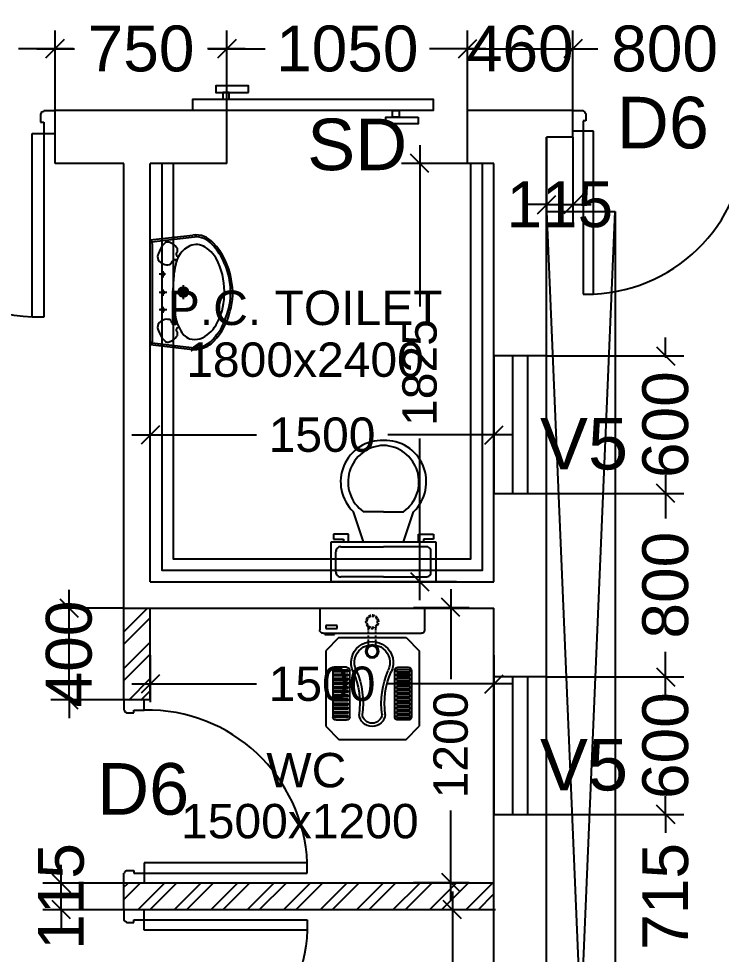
# Model space of a CAD drawing. Extents: x 7620542 to 7843793, y -6476226 to -6093835.
# Drawn here: x 7757185 to 7760252, y -6450489 to -6446408 of the extents above; entities that cross this region are included whole.
import ezdxf
from ezdxf.enums import TextEntityAlignment as Align

# ---------------------------------------------------------------- set-up
doc = ezdxf.new("R2010")
doc.units = 0
doc.header["$LTSCALE"] = 600
doc.header["$MEASUREMENT"] = 0
doc.header["$PDMODE"] = 35
doc.linetypes.add('HIDDEN', pattern=[0.375, 0.25, -0.125])
doc.layers.get('0').update_dxf_attribs({"linetype": 'CONTINUOUS'})
doc.layers.get('Defpoints').update_dxf_attribs({"linetype": 'CONTINUOUS'})
for name, color, linetype in [('DOOR', 32, 'CONTINUOUS'), ('Duct', 8, 'CONTINUOUS'), ('joinery', 7, 'CONTINUOUS'), ('Railing', 21, 'CONTINUOUS'), ('Room Dim', 1, 'CONTINUOUS'), ('T Wall', 8, 'CONTINUOUS'), ('TEXT', 6, 'CONTINUOUS'), ('Toi-Euip', 8, 'CONTINUOUS'), ('toi-fix', 46, 'CONTINUOUS'), ('Toi. Wall Hat', 3, 'CONTINUOUS'), ('Walls', 7, 'CONTINUOUS'), ('WIN', 151, 'CONTINUOUS'), ('Working Dim', 5, 'CONTINUOUS')]:
    doc.layers.add(name, color=color, linetype=linetype)
doc.styles.add('ari', font='arial.ttf')
doc.styles.add('ARIAL', font='arial.ttf')
doc.dimstyles.new('int. dim', dxfattribs={"dimtxt": 450, "dimasz": 80, "dimexe": 80, "dimexo": 0, "dimgap": 70, "dimtad": 0, "dimdec": 0, "dimzin": 12, "dimdsep": 46, "dimtxsty": 'ari', "dimblk": 'OBLIQUE', "dimcen": 2, "dimdle": 80, "dimclrd": 256, "dimclre": 256, "dimclrt": 6, "dimadec": 0, "dimazin": 0, "dimtfac": 1, "dimtdec": 0, "dimtix": 1, "dimtmove": 2, "dimatfit": 3, "dimfxl": 1, "dimtolj": 1, "dimtzin": 0, "dimlwd": -1, "dimlwe": -1, "dimarcsym": 0})

# ---------------------------------------------------------------- blocks, each defined once
blk = doc.blocks.new('_Oblique')
at = {"color": 0, "linetype": 'ByBlock', "lineweight": -2}
blk.add_line((-0.5, -0.5), (0.5, 0.5), dxfattribs=at)
blk = doc.blocks.new('*D1227')
at = {"layer": 'Defpoints', "color": 0, "transparency": 16777216}
for p in [(7759489, -6449878.9), (7760008.1, -6449878.9), (7759489, -6450593.9)]:
    blk.add_point(p, dxfattribs=at)
at = {"layer": 'Working Dim', "transparency": 16777216}
for p, q in [((7760008.1, -6449878.9), (7760008.1, -6449798.9)), ((7759489, -6449878.9), (7760088.1, -6449878.9)), ((7760008.1, -6449878.9), (7760008.1, -6449945.6)), ((7760008.1, -6450593.9), (7760008.1, -6450527.3)), ((7759489, -6450593.9), (7760088.1, -6450593.9)), ((7760008.1, -6450593.9), (7760008.1, -6450673.9))]:
    blk.add_line(p, q, dxfattribs=at)
at = {"layer": 'Working Dim', "transparency": 16777216, "xscale": 80, "yscale": 80, "zscale": 80}
for p, rotation in [((7760008.1, -6449878.9), 270), ((7760008.1, -6450593.9), 90)]:
    blk.add_blockref('_Oblique', p, dxfattribs=dict(at, rotation=rotation))
at = {"layer": 'Working Dim', "color": 6, "transparency": 16777216, "insert": (7760008.1, -6450236.4), "char_height": 200, "attachment_point": 5, "rotation": 90, "style": 'ari'}
blk.add_mtext('\\A1;715', dxfattribs=at)
blk = doc.blocks.new('*D1228')
at = {"layer": 'Defpoints', "color": 0, "transparency": 16777216}
for p in [(7759488.7, -6449278.9), (7760008.1, -6449278.9), (7759489, -6449878.9)]:
    blk.add_point(p, dxfattribs=at)
at = {"layer": 'Working Dim', "transparency": 16777216}
for p, q in [((7760008.1, -6449278.9), (7760008.1, -6449198.9)), ((7759488.7, -6449278.9), (7760088.1, -6449278.9)), ((7760008.1, -6449278.9), (7760008.1, -6449287.8)), ((7759489, -6449878.9), (7760088.1, -6449878.9)), ((7760008.1, -6449878.9), (7760008.1, -6449870.1)), ((7760008.1, -6449878.9), (7760008.1, -6449958.9))]:
    blk.add_line(p, q, dxfattribs=at)
at = {"layer": 'Working Dim', "transparency": 16777216, "xscale": 80, "yscale": 80, "zscale": 80}
for p, rotation in [((7760008.1, -6449278.9), 270), ((7760008.1, -6449878.9), 90)]:
    blk.add_blockref('_Oblique', p, dxfattribs=dict(at, rotation=rotation))
at = {"layer": 'Working Dim', "color": 6, "transparency": 16777216, "insert": (7760008.1, -6449578.9), "char_height": 200, "attachment_point": 5, "rotation": 90, "style": 'ari'}
blk.add_mtext('\\A1;600', dxfattribs=at)
blk = doc.blocks.new('*D1229')
at = {"layer": 'Defpoints', "color": 0, "transparency": 16777216}
for p in [(7759489, -6448478.6), (7760008.1, -6448478.6), (7759488.7, -6449278.9)]:
    blk.add_point(p, dxfattribs=at)
at = {"layer": 'Working Dim', "transparency": 16777216}
for p, q in [((7760008.1, -6448398.6), (7760008.1, -6448588.1)), ((7759489, -6448478.6), (7760088.1, -6448478.6)), ((7760008.1, -6449358.9), (7760008.1, -6449169.5)), ((7759488.7, -6449278.9), (7760088.1, -6449278.9))]:
    blk.add_line(p, q, dxfattribs=at)
at = {"layer": 'Working Dim', "transparency": 16777216, "xscale": 80, "yscale": 80, "zscale": 80}
for p, rotation in [((7760008.1, -6448478.6), 90), ((7760008.1, -6449278.9), 270)]:
    blk.add_blockref('_Oblique', p, dxfattribs=dict(at, rotation=rotation))
at = {"layer": 'Working Dim', "color": 6, "transparency": 16777216, "insert": (7760008.1, -6448878.8), "char_height": 200, "attachment_point": 5, "rotation": 90, "style": 'ari'}
blk.add_mtext('\\A1;800', dxfattribs=at)
blk = doc.blocks.new('*D1230')
at = {"layer": 'Defpoints', "color": 0, "transparency": 16777216}
for p in [(7759489, -6447878.6), (7760008.1, -6447878.6), (7759489, -6448478.6)]:
    blk.add_point(p, dxfattribs=at)
at = {"layer": 'Working Dim', "transparency": 16777216}
for p, q in [((7760008.1, -6447878.6), (7760008.1, -6447798.6)), ((7759489, -6447878.6), (7760088.1, -6447878.6)), ((7760008.1, -6447878.6), (7760008.1, -6447887.5)), ((7759489, -6448478.6), (7760088.1, -6448478.6)), ((7760008.1, -6448478.6), (7760008.1, -6448469.8)), ((7760008.1, -6448478.6), (7760008.1, -6448558.6))]:
    blk.add_line(p, q, dxfattribs=at)
at = {"layer": 'Working Dim', "transparency": 16777216, "xscale": 80, "yscale": 80, "zscale": 80}
for p, rotation in [((7760008.1, -6447878.6), 270), ((7760008.1, -6448478.6), 90)]:
    blk.add_blockref('_Oblique', p, dxfattribs=dict(at, rotation=rotation))
at = {"layer": 'Working Dim', "color": 6, "transparency": 16777216, "insert": (7760008.1, -6448178.6), "char_height": 200, "attachment_point": 5, "rotation": 90, "style": 'ari'}
blk.add_mtext('\\A1;600', dxfattribs=at)
blk = doc.blocks.new('A$C37B60793')
at = {"layer": 'toi-fix', "color": 8}
for p, q in [((0, 303.1), (127, 303.1)), ((0, -306.5), (0, 303.1)), ((146, -287.4), (146, 284.1)), ((171.2, 195), (247.4, 271.2)), ((247.4, 271.2), (685.9, 271.2)), ((358.5, 218.7), (358.5, 139.2)), ((369.5, 218.7), (358.5, 218.7)), ((362.3, 226.9), (630.5, 226.9)), ((369.5, 139.2), (369.5, 218.7)), ((382.7, 218.7), (382.7, 139.2)), ((393.7, 218.7), (382.7, 218.7)), ((393.7, 139.2), (393.7, 218.7)), ((406.9, 218.7), (406.9, 139.2)), ((417.9, 218.7), (406.9, 218.7)), ((417.9, 139.2), (417.9, 218.7)), ((431, 218.7), (431, 139.2)), ((442.1, 218.7), (431, 218.7)), ((442.1, 139.2), (442.1, 218.7)), ((455.2, 218.7), (455.2, 139.2)), ((466.3, 218.7), (455.2, 218.7)), ((466.3, 139.2), (466.3, 218.7)), ((479.4, 218.7), (479.4, 139.2)), ((490.5, 218.7), (479.4, 218.7)), ((490.5, 139.2), (490.5, 218.7)), ((503.6, 218.7), (503.6, 139.2)), ((514.6, 218.7), (503.6, 218.7)), ((514.6, 139.2), (514.6, 218.7)), ((527.8, 218.7), (527.8, 139.2)), ((538.8, 218.7), (527.8, 218.7)), ((538.8, 139.2), (538.8, 218.7)), ((552, 218.7), (552, 139.2)), ((563, 218.7), (552, 218.7)), ((563, 139.2), (563, 218.7)), ((576.2, 218.7), (576.2, 139.2)), ((587.2, 218.7), (576.2, 218.7)), ((587.2, 139.2), (587.2, 218.7)), ((600.4, 218.7), (600.4, 139.2)), ((611.4, 218.7), (600.4, 218.7)), ((611.4, 139.2), (611.4, 218.7)), ((624.5, 218.7), (624.5, 139.2)), ((635.6, 218.7), (624.5, 218.7)), ((635.6, 139.2), (635.6, 218.7)), ((762.1, 195), (685.9, 271.2)), ((171.2, -195.4), (171.2, 195)), ((343.3, 148.1), (343.3, 207.9)), ((649.5, 207.9), (649.5, 148.1)), ((762.1, -195.4), (762.1, 195)), ((358.5, 139.2), (369.5, 139.2)), ((630.5, 129.1), (362.3, 129.1)), ((382.7, 139.2), (393.7, 139.2)), ((406.9, 139.2), (417.9, 139.2)), ((431, 139.2), (442.1, 139.2)), ((455.2, 139.2), (466.3, 139.2)), ((479.4, 139.2), (490.5, 139.2)), ((503.6, 139.2), (514.6, 139.2)), ((527.8, 139.2), (538.8, 139.2)), ((552, 139.2), (563, 139.2)), ((576.2, 139.2), (587.2, 139.2)), ((600.4, 139.2), (611.4, 139.2)), ((624.5, 139.2), (635.6, 139.2)), ((343.3, -151.5), (343.3, -211.2)), ((358.5, -222), (358.5, -142.6)), ((358.5, -142.6), (369.5, -142.6)), ((630.5, -132.4), (362.3, -132.4)), ((369.5, -142.6), (369.5, -222)), ((382.7, -222), (382.7, -142.6)), ((382.7, -142.6), (393.7, -142.6)), ((393.7, -142.6), (393.7, -222)), ((406.9, -222), (406.9, -142.6)), ((406.9, -142.6), (417.9, -142.6)), ((417.9, -142.6), (417.9, -222)), ((431, -222), (431, -142.6)), ((431, -142.6), (442.1, -142.6)), ((442.1, -142.6), (442.1, -222)), ((455.2, -222), (455.2, -142.6)), ((455.2, -142.6), (466.3, -142.6)), ((466.3, -142.6), (466.3, -222)), ((479.4, -222), (479.4, -142.6)), ((479.4, -142.6), (490.5, -142.6)), ((490.5, -142.6), (490.5, -222)), ((503.6, -222), (503.6, -142.6)), ((503.6, -142.6), (514.6, -142.6)), ((514.6, -142.6), (514.6, -222)), ((527.8, -222), (527.8, -142.6)), ((527.8, -142.6), (538.8, -142.6)), ((538.8, -142.6), (538.8, -222)), ((552, -222), (552, -142.6)), ((552, -142.6), (563, -142.6)), ((563, -142.6), (563, -222)), ((576.2, -222), (576.2, -142.6)), ((576.2, -142.6), (587.2, -142.6)), ((587.2, -142.6), (587.2, -222)), ((600.4, -222), (600.4, -142.6)), ((600.4, -142.6), (611.4, -142.6)), ((611.4, -142.6), (611.4, -222)), ((624.5, -222), (624.5, -142.6)), ((624.5, -142.6), (635.6, -142.6)), ((635.6, -142.6), (635.6, -222)), ((649.5, -211.2), (649.5, -151.5)), ((117.8, -205), (100.3, -205)), ((100.3, -205), (100.3, -270.7)), ((117.8, -270.7), (117.8, -205)), ((171.2, -195.4), (247.4, -271.6)), ((685.9, -271.6), (762.1, -195.4)), ((100.3, -270.7), (117.8, -270.7)), ((153.7, -221.4), (147.5, -221.4)), ((147.5, -221.4), (147.5, -276.8)), ((153.7, -276.8), (153.7, -221.4)), ((247.4, -271.6), (685.9, -271.6)), ((369.5, -222), (358.5, -222)), ((362.3, -230.3), (630.5, -230.3)), ((393.7, -222), (382.7, -222)), ((417.9, -222), (406.9, -222)), ((442.1, -222), (431, -222)), ((466.3, -222), (455.2, -222)), ((490.5, -222), (479.4, -222)), ((514.6, -222), (503.6, -222)), ((538.8, -222), (527.8, -222)), ((563, -222), (552, -222)), ((587.2, -222), (576.2, -222)), ((611.4, -222), (600.4, -222)), ((635.6, -222), (624.5, -222)), ((0, -306.5), (127, -306.5)), ((147.5, -276.8), (153.7, -276.8))]:
    blk.add_line(p, q, dxfattribs=at)
at = {"layer": 'toi-fix', "color": 8, "linetype": 'HIDDEN', "ltscale": 0.1}
for p, q in [((219.3, 19), (111.7, 19)), ((219.3, -22.3), (111.7, -22.3))]:
    blk.add_line(p, q, dxfattribs=at)
at = {"layer": 'toi-fix', "color": 8, "extrusion": (0, 0, -1)}
for centre, major_axis, start_param, end_param in [((127, 284.1), (-13.5, -13.5), 2.356194, 3.926991), ((362.3, 207.9), (13.5, -13.5), 2.356194, 3.926991), ((630.5, 207.9), (-13.5, -13.5), 2.356194, 3.926991), ((316.3, -1.7), (0, -122.2), -0.449608, 3.591264), ((316.3, -1.7), (0, -103.2), -0.449671, 3.591202), ((362.3, 148.1), (-13.5, -13.5), -0.785398, 0.785398), ((630.5, 148.1), (-13.5, -13.5), 3.926991, 5.497787), ((554, 536.4), (-29.4, -484.3), -0.19615, 0.346746), ((554, 536.4), (-11.6, -466), -0.160496, 0.3824), ((611.1, -1.7), (40.6, -40.6), 4.005105, 6.990469), ((611.1, -1.7), (-54, -54), 2.434309, 5.419673), ((251.3, -1.7), (-26.9, -26.9), 0.785398, 7.068583), ((251.3, -1.7), (-22.5, -22.5), 0.785398, 7.068583), ((554, -539.7), (29.4, -484.3), 2.794864, 3.33776), ((554, -539.7), (11.6, -466), 2.7592, 3.302095), ((362.3, -151.5), (13.5, -13.5), 2.356194, 3.926991), ((630.5, -151.5), (13.5, -13.5), 3.926991, 5.497787), ((362.3, -211.2), (-13.5, -13.5), -0.785398, 0.785398), ((630.5, -211.2), (13.5, -13.5), 5.497787, 7.068583), ((127, -287.4), (13.5, -13.5), 5.497787, 7.068583)]:
    blk.add_ellipse(centre, major_axis=major_axis, ratio=1, start_param=start_param, end_param=end_param, dxfattribs=at)
at = {"layer": 'toi-fix', "color": 8, "linetype": 'HIDDEN', "ltscale": 0.1, "extrusion": (0, 0, -1)}
for major_axis, start_param, end_param in [((26.9, -26.9), 2.356194490188911, 8.639379797368496), ((22.5, -22.5), 2.356194490188169, 8.639379797367756)]:
    blk.add_ellipse((79.7, -1.7), major_axis=major_axis, ratio=1, start_param=start_param, end_param=end_param, dxfattribs=at)
blk = doc.blocks.new('1000')
at = {"layer": 'DOOR'}
for p, q in [((0, -100), (0, 0)), ((0, 0), (49.7, 0)), ((49.7, 0), (49.7, -2.2)), ((63.2, -13.5), (61, -13.5)), ((63.2, -13.5), (63.2, -49.5)), ((836.8, -13.5), (836.8, -49.5)), ((836.8, -13.5), (839, -13.5)), ((850.3, 0), (850.3, -2.2)), ((900, 0), (850.3, 0)), ((900, -100), (900, 0)), ((63.2, -49.5), (49.7, -49.5)), ((49.7, -49.5), (49.7, -100)), ((836.8, -49.5), (850.3, -49.5)), ((850.3, -49.5), (850.3, -100)), ((49.7, -100), (0, -100)), ((49.7, -100), (49.7, -900.6)), ((100.2, -100), (49.7, -100)), ((100.2, -900.6), (100.2, -100)), ((850.3, -100), (900, -100)), ((49.7, -900.6), (100.2, -900.6))]:
    blk.add_line(p, q, dxfattribs=at)
for centre, major_axis, start_param, end_param in [((49.7, -13.5), (-7.95, 7.95), 3.926991, 5.497787), ((850.3, -13.5), (7.95, 7.95), 0.785398, 2.356194)]:
    blk.add_ellipse(centre, major_axis=major_axis, ratio=1, start_param=start_param, end_param=end_param, dxfattribs=at)
at = {"layer": 'DOOR', "color": 145}
blk.add_ellipse((64.3, -115.3), major_axis=(-519.7, 589.8), ratio=1, start_param=2.464943, end_param=4.009476, dxfattribs=at)
blk = doc.blocks.new('A$C225605CF')
at = {"layer": 'DOOR'}
for points in [[(-869.4, 136.8), (-869.4, 165.6), (-727.6, 165.6), (-727.6, 136.8)], [(-785.7, 108), (-785.7, 136.8), (-757.5, 136.8), (-757.5, 108)], [(115.1, 108), (115.1, 57.6), (-934.5, 57.6), (-934.5, 108)], [(-44, 57.6), (-44, 28.8), (-15.8, 28.8), (-15.8, 57.6)], [(-127.7, 28.8), (-127.7, 0), (14.1, 0), (14.1, 28.8)]]:
    blk.add_lwpolyline(points, close=True, dxfattribs=at)
blk = doc.blocks.new('A$C70ED7303')
at = {"layer": 'toi-fix', "color": 8}
for p, q in [((0, 0), (229, 0)), ((229, 0), (229, -174.4)), ((-229, 0), (0, 0)), ((-229, -174.4), (-229, 0)), ((0, -21.8), (-185.4, -21.8)), ((0, -21.8), (185.4, -21.8)), ((-207.2, -43.6), (-207.2, -130.8)), ((207.2, -43.6), (207.2, -130.8)), ((-185.4, -152.6), (0, -152.6)), ((185.4, -152.6), (0, -152.6)), ((229, -174.4), (-229, -174.4)), ((-218.1, -207.2), (-218.1, -185.4)), ((-218.1, -185.4), (-174.4, -185.4)), ((-174.4, -185.4), (-174.4, -174.4)), ((-152.6, -174.4), (-152.6, -207.2)), ((-87.2, -174.4), (-130.8, -305.3)), ((87.2, -174.4), (130.8, -305.3)), ((152.6, -174.4), (152.6, -207.2)), ((174.4, -185.4), (174.4, -174.4)), ((218.1, -185.4), (174.4, -185.4)), ((218.1, -207.2), (218.1, -185.4)), ((-152.6, -207.2), (-218.1, -207.2)), ((152.6, -207.2), (218.1, -207.2)), ((0, -305.3), (-87.2, -305.3)), ((0, -305.3), (87.2, -305.3))]:
    blk.add_line(p, q, dxfattribs=at)
for centre, major_axis, start_param, end_param in [((-188.1, -40.9), (13.6, -13.6), 2.214297, 4.068888), ((188.1, -40.9), (13.6, -13.6), 0.643501, 2.498091), ((-188.1, -133.6), (-13.6, -13.6), 5.35589, 7.21048), ((188.1, -133.6), (-13.6, -13.6), 0.643501, 2.498091), ((-6.6, -436.2), (-127.6, -127.6), 4.686239, 7.105146), ((4.7, -435.5), (-112.7, -112.7), 4.541602, 7.039318), ((6.6, -436.2), (55.8, -171.6), -0.351019, 2.067888), ((-4.7, -435.5), (-112.7, -112.7), 0.814663, 3.31238)]:
    blk.add_ellipse(centre, major_axis=major_axis, ratio=1, start_param=start_param, end_param=end_param, dxfattribs=at)
blk = doc.blocks.new('A$C1E9F72C1')
at = {"layer": 'Toi-Euip', "color": 8}
for p, q in [((-228.2, 0), (-249, -186.3)), ((-228.2, 0), (228.2, 0)), ((228.2, 0), (249, -186.3)), ((-220.9, -6.6), (-241.8, -193.1)), ((-212.9, -9.7), (208.6, -9.7)), ((-76, -72.5), (-76, -39.7)), ((-0.6, -72.5), (-0.6, -39.7)), ((79.3, -67.3), (79.3, -39.7)), ((220.8, -6.2), (241.8, -193.1)), ((-63.8, -54.9), (-90.3, -54.9)), ((11.6, -54.9), (-14.9, -54.9)), ((91.5, -54.9), (65.1, -54.9)), ((0.9, -174.9), (0.9, -113)), ((-29.6, -144.6), (31.2, -144.6))]:
    blk.add_line(p, q, dxfattribs=at)
for centre, radius in [((-76, -54.9), 6.49), ((-0.6, -54.9), 6.49), ((79.3, -54.9), 6.49), ((0.9, -144.6), 21.7), ((0.9, -144.6), 15.6), ((0.9, -144.6), 11)]:
    blk.add_circle(centre, radius, dxfattribs=at)
for centre, radius, start, end in [((-208.1, 14.7), 24.9, 216.2215, 258.8549), ((207.9, 16.2), 26, 271.4204, 321.2513), ((-125, -156.3), 127.2, 109.5864, 129.4018), ((-151.5, -66.7), 34.3, 68.6439, 118.0808), ((-167.5, -75.4), 49.6, 12.807, 54.9415), ((169.6, -75.4), 49.6, 125.0585, 167.193), ((153.6, -66.7), 34.3, 61.9192, 111.3561), ((127.1, -156.3), 127.2, 50.5982, 70.4136), ((-196.3, -76.7), 20.9, 116.809, 207.5092), ((-150, -73.3), 32.2, 330.0791, 16.0346), ((152.1, -73.3), 32.2, 163.9654, 209.9209), ((198.5, -76.7), 20.9, 332.4908, 63.191), ((-160.4, -68.2), 57.4, 198.3504, 235.0331), ((-181.8, -101.4), 18, 230.4642, 309.5358), ((-164.3, -121.5), 8.67, 53.8926, 133.9597), ((-76.5, -275.6), 168.3, 94.0281, 120.4098), ((-162.9, -122.5), 8.8, 329.6713, 65.4896), ((-131.5, -107.7), 8.62, 142.6961, 276.8474), ((-114.5, -115.3), 27, 106.386, 151.7285), ((34.9, -905.9), 807.6, 92.48, 98.7772), ((-3.2, -837.5), 738.4, 84.4518, 89.7569), ((46.1, -400.7), 299, 76.1733, 85.7679), ((102.1, -220), 110.7, 24.9779, 81.9798), ((116.6, -115.3), 27, 28.2715, 73.614), ((134.9, -107.4), 7.45, 281.3197, 41.7016), ((164.3, -121.7), 7.8, 112.0693, 194.8477), ((166.5, -121.5), 8.67, 46.0403, 126.1074), ((183.9, -101.4), 18, 230.4642, 309.5358), ((162.5, -68.2), 57.4, 304.9669, 341.6496), ((-129.4, -204.5), 80.8, 113.6187, 156.307), ((-165.7, -196.5), 84, 173.0041, 196.7608), ((-163.3, -200.1), 78.8, 174.8598, 213.2089), ((-110.1, -193), 95.5, 167.3454, 194.4146), ((136.7, -201.5), 71.5, 327.5919, 23.2221), ((146.7, -197.7), 95.2, 311.9105, 2.7762), ((149.6, -199.6), 100.3, 311.3831, 7.6058), ((-141.4, -199.1), 106.9, 191.4479, 227.66), ((-120.4, -183.5), 124.2, 208.7854, 238.1585), ((-82.7, -174.7), 127.1, 199.3054, 242.2025), ((77.5, -165.5), 140.9, 291.6868, 328.1397), ((-15.6, -66.9), 289.4, 226.8801, 256.3199), ((11.5, -60.2), 296.4, 278.977, 313.6155), ((18.1, -68), 277.7, 292.3326, 313.7827), ((-54.2, -135.8), 202, 229.3146, 253.0106), ((-13.2, -73.3), 249.6, 238.9436, 269.4813), ((0.4, -45.6), 305.3, 248.1503, 293.8049), ((4.7, -23.5), 300.1, 266.1546, 294.5893), ((-3.9, -83.4), 276.6, 253.1484, 282.8609)]:
    blk.add_arc(centre, radius, start, end, dxfattribs=at)
blk = doc.blocks.new('*D2479')
at = {"layer": 'Defpoints', "color": 0, "transparency": 16777216}
for p in [(7759259.1, -6448223.2), (7757759.1, -6448348.6, 5.1), (7759259.1, -6448348.6, 5.1)]:
    blk.add_point(p, dxfattribs=at)
at = {"layer": 'Working Dim', "transparency": 16777216}
for p, q in [((7757759.1, -6448348.6), (7757759.1, -6448143.2)), ((7759259.1, -6448348.6), (7759259.1, -6448143.2)), ((7757679.1, -6448223.2), (7758222.4, -6448223.2)), ((7759339.1, -6448223.2), (7758795.8, -6448223.2))]:
    blk.add_line(p, q, dxfattribs=at)
at = {"layer": 'Working Dim', "transparency": 16777216, "xscale": 80, "yscale": 80, "zscale": 80, "rotation": 180}
blk.add_blockref('_Oblique', (7757759.1, -6448223.2), dxfattribs=at)
at = {"layer": 'Working Dim', "transparency": 16777216, "xscale": 80, "yscale": 80, "zscale": 80}
blk.add_blockref('_Oblique', (7759259.1, -6448223.2), dxfattribs=at)
at = {"layer": 'Working Dim', "color": 6, "transparency": 16777216, "insert": (7758509.1, -6448223.2), "char_height": 150, "attachment_point": 5, "style": 'ari'}
blk.add_mtext('\\A1;1500', dxfattribs=at)
blk = doc.blocks.new('*D2480')
at = {"layer": 'Defpoints', "color": 0, "transparency": 16777216}
for p in [(7758935.4, -6447038.8), (7759159.1, -6447038.8), (7759095.4, -6448863.8, 5.1)]:
    blk.add_point(p, dxfattribs=at)
at = {"layer": 'Working Dim', "transparency": 16777216}
for p, q in [((7758935.4, -6446958.8), (7758935.4, -6447663.8)), ((7759159.1, -6447038.8), (7758855.4, -6447038.8)), ((7758935.4, -6448943.8), (7758935.4, -6448238.8)), ((7759095.4, -6448863.8), (7758855.4, -6448863.8))]:
    blk.add_line(p, q, dxfattribs=at)
at = {"layer": 'Working Dim', "transparency": 16777216, "xscale": 80, "yscale": 80, "zscale": 80}
for p, rotation in [((7758935.4, -6447038.8), 90), ((7758935.4, -6448863.8), 270)]:
    blk.add_blockref('_Oblique', p, dxfattribs=dict(at, rotation=rotation))
at = {"layer": 'Working Dim', "color": 6, "transparency": 16777216, "insert": (7758935.4, -6447951.3), "char_height": 150, "attachment_point": 5, "rotation": 90, "style": 'ari'}
blk.add_mtext('\\A1;1825', dxfattribs=at)
blk = doc.blocks.new('*D2481')
at = {"layer": 'Defpoints', "color": 0, "transparency": 16777216}
for p in [(7758907.9, -6448975.9), (7759071, -6448975.9), (7758907.9, -6450175.4, -0.7)]:
    blk.add_point(p, dxfattribs=at)
at = {"layer": 'Working Dim', "transparency": 16777216}
for p, q in [((7759071, -6448895.9), (7759071, -6449289)), ((7758907.9, -6448975.9), (7759151, -6448975.9)), ((7759071, -6450255.4), (7759071, -6449862.3)), ((7758907.9, -6450175.4), (7759151, -6450175.4))]:
    blk.add_line(p, q, dxfattribs=at)
at = {"layer": 'Working Dim', "transparency": 16777216, "xscale": 80, "yscale": 80, "zscale": 80}
for p, rotation in [((7759071, -6448975.9), 90), ((7759071, -6450175.4), 270)]:
    blk.add_blockref('_Oblique', p, dxfattribs=dict(at, rotation=rotation))
at = {"layer": 'Working Dim', "color": 6, "transparency": 16777216, "insert": (7759071, -6449575.6), "char_height": 150, "attachment_point": 5, "rotation": 90, "style": 'ari'}
blk.add_mtext('\\A1;1200', dxfattribs=at)
blk = doc.blocks.new('*D2482')
at = {"layer": 'Defpoints', "color": 0, "transparency": 16777216}
for p in [(7757759.1, -6449184, -0.7), (7759259.1, -6449184, 5.1), (7759259.1, -6449309.8)]:
    blk.add_point(p, dxfattribs=at)
at = {"layer": 'Working Dim', "transparency": 16777216}
for p, q in [((7757759.1, -6449184), (7757759.1, -6449389.8)), ((7759259.1, -6449184), (7759259.1, -6449389.8)), ((7757679.1, -6449309.8), (7758222.4, -6449309.8)), ((7759339.1, -6449309.8), (7758795.8, -6449309.8))]:
    blk.add_line(p, q, dxfattribs=at)
at = {"layer": 'Working Dim', "transparency": 16777216, "xscale": 80, "yscale": 80, "zscale": 80, "rotation": 180}
blk.add_blockref('_Oblique', (7757759.1, -6449309.8), dxfattribs=at)
at = {"layer": 'Working Dim', "transparency": 16777216, "xscale": 80, "yscale": 80, "zscale": 80}
blk.add_blockref('_Oblique', (7759259.1, -6449309.8), dxfattribs=at)
at = {"layer": 'Working Dim', "color": 6, "transparency": 16777216, "insert": (7758509.1, -6449309.8), "char_height": 150, "attachment_point": 5, "style": 'ari'}
blk.add_mtext('\\A1;1500', dxfattribs=at)
blk = doc.blocks.new('*D2484')
at = {"layer": 'Defpoints', "color": 0, "transparency": 16777216}
for p in [(7759078.3, -6450294.4), (7759265.5, -6450294.4, -0.7), (7759265.5, -6451494.4, -0.7)]:
    blk.add_point(p, dxfattribs=at)
at = {"layer": 'Working Dim', "transparency": 16777216}
for p, q in [((7759078.3, -6450214.4), (7759078.3, -6450607.7)), ((7759265.5, -6450294.4), (7758998.3, -6450294.4)), ((7759078.3, -6451574.4), (7759078.3, -6451181)), ((7759265.5, -6451494.4), (7758998.3, -6451494.4))]:
    blk.add_line(p, q, dxfattribs=at)
at = {"layer": 'Working Dim', "transparency": 16777216, "xscale": 80, "yscale": 80, "zscale": 80}
for p, rotation in [((7759078.3, -6450294.4), 90), ((7759078.3, -6451494.4), 270)]:
    blk.add_blockref('_Oblique', p, dxfattribs=dict(at, rotation=rotation))
at = {"layer": 'Working Dim', "color": 6, "transparency": 16777216, "insert": (7759078.3, -6450894.4), "char_height": 150, "attachment_point": 5, "rotation": 90, "style": 'ari'}
blk.add_mtext('\\A1;1200', dxfattribs=at)
blk = doc.blocks.new('*D2507')
at = {"layer": 'Defpoints', "color": 0, "transparency": 16777216}
for p in [(7757344.1, -6446538.9), (7756444.1, -6446808.7), (7757344.1, -6446808.9)]:
    blk.add_point(p, dxfattribs=at)
at = {"layer": 'Working Dim', "transparency": 16777216}
for p, q in [((7756444.1, -6446808.7), (7756444.1, -6446458.9)), ((7757344.1, -6446808.9), (7757344.1, -6446458.9)), ((7756364.1, -6446538.9), (7756603.5, -6446538.9)), ((7757424.1, -6446538.9), (7757184.7, -6446538.9))]:
    blk.add_line(p, q, dxfattribs=at)
at = {"layer": 'Working Dim', "transparency": 16777216, "xscale": 80, "yscale": 80, "zscale": 80, "rotation": 180}
blk.add_blockref('_Oblique', (7756444.1, -6446538.9), dxfattribs=at)
at = {"layer": 'Working Dim', "transparency": 16777216, "xscale": 80, "yscale": 80, "zscale": 80}
blk.add_blockref('_Oblique', (7757344.1, -6446538.9), dxfattribs=at)
at = {"layer": 'Working Dim', "color": 6, "transparency": 16777216, "insert": (7756894.1, -6446538.9), "char_height": 200, "attachment_point": 5, "style": 'ari'}
blk.add_mtext('\\A1;900', dxfattribs=at)
blk = doc.blocks.new('*D2508')
at = {"layer": 'Defpoints', "color": 0, "transparency": 16777216}
for p in [(7758094.1, -6446538.9), (7757344.1, -6446808.9), (7758094.1, -6446808.9)]:
    blk.add_point(p, dxfattribs=at)
at = {"layer": 'Working Dim', "transparency": 16777216}
for p, q in [((7757344.1, -6446808.9), (7757344.1, -6446458.9)), ((7758094.1, -6446808.9), (7758094.1, -6446458.9)), ((7757264.1, -6446538.9), (7757429.3, -6446538.9)), ((7758174.1, -6446538.9), (7758008.9, -6446538.9))]:
    blk.add_line(p, q, dxfattribs=at)
at = {"layer": 'Working Dim', "transparency": 16777216, "xscale": 80, "yscale": 80, "zscale": 80, "rotation": 180}
blk.add_blockref('_Oblique', (7757344.1, -6446538.9), dxfattribs=at)
at = {"layer": 'Working Dim', "transparency": 16777216, "xscale": 80, "yscale": 80, "zscale": 80}
blk.add_blockref('_Oblique', (7758094.1, -6446538.9), dxfattribs=at)
at = {"layer": 'Working Dim', "color": 6, "transparency": 16777216, "insert": (7757719.1, -6446538.9), "char_height": 200, "attachment_point": 5, "style": 'ari'}
blk.add_mtext('\\A1;750', dxfattribs=at)
blk = doc.blocks.new('*D2509')
at = {"layer": 'Defpoints', "color": 0, "transparency": 16777216}
for p in [(7759144.1, -6446538.9), (7758094.1, -6446808.9), (7759144.1, -6446808.9)]:
    blk.add_point(p, dxfattribs=at)
at = {"layer": 'Working Dim', "transparency": 16777216}
for p, q in [((7758094.1, -6446808.9), (7758094.1, -6446458.9)), ((7759144.1, -6446808.9), (7759144.1, -6446458.9)), ((7758014.1, -6446538.9), (7758260.2, -6446538.9)), ((7759224.1, -6446538.9), (7758978, -6446538.9))]:
    blk.add_line(p, q, dxfattribs=at)
at = {"layer": 'Working Dim', "transparency": 16777216, "xscale": 80, "yscale": 80, "zscale": 80, "rotation": 180}
blk.add_blockref('_Oblique', (7758094.1, -6446538.9), dxfattribs=at)
at = {"layer": 'Working Dim', "transparency": 16777216, "xscale": 80, "yscale": 80, "zscale": 80}
blk.add_blockref('_Oblique', (7759144.1, -6446538.9), dxfattribs=at)
at = {"layer": 'Working Dim', "color": 6, "transparency": 16777216, "insert": (7758619.1, -6446538.9), "char_height": 200, "attachment_point": 5, "style": 'ari'}
blk.add_mtext('\\A1;1050', dxfattribs=at)
blk = doc.blocks.new('*D2510')
at = {"layer": 'Defpoints', "color": 0, "transparency": 16777216}
for p in [(7759604.1, -6446538.9), (7759144.1, -6446808.9), (7759604.1, -6446808.8)]:
    blk.add_point(p, dxfattribs=at)
at = {"layer": 'Working Dim', "transparency": 16777216}
for p, q in [((7759144.1, -6446808.9), (7759144.1, -6446458.9)), ((7759604.1, -6446808.8), (7759604.1, -6446458.9)), ((7759144.1, -6446538.9), (7759064.1, -6446538.9)), ((7759144.1, -6446538.9), (7759604.1, -6446538.9)), ((7759604.1, -6446538.9), (7759684.1, -6446538.9))]:
    blk.add_line(p, q, dxfattribs=at)
at = {"layer": 'Working Dim', "transparency": 16777216, "xscale": 80, "yscale": 80, "zscale": 80}
blk.add_blockref('_Oblique', (7759144.1, -6446538.9), dxfattribs=at)
at = {"layer": 'Working Dim', "transparency": 16777216, "xscale": 80, "yscale": 80, "zscale": 80, "rotation": 180}
blk.add_blockref('_Oblique', (7759604.1, -6446538.9), dxfattribs=at)
at = {"layer": 'Working Dim', "color": 6, "transparency": 16777216, "insert": (7759374.1, -6446538.9), "char_height": 200, "attachment_point": 5, "style": 'ari'}
blk.add_mtext('\\A1;460', dxfattribs=at)
blk = doc.blocks.new('*D2511')
at = {"layer": 'Defpoints', "color": 0, "transparency": 16777216}
for p in [(7760404.1, -6446538.9), (7759604.1, -6446808.8), (7760404.1, -6446808.7)]:
    blk.add_point(p, dxfattribs=at)
at = {"layer": 'Working Dim', "transparency": 16777216}
for p, q in [((7759604.1, -6446808.8), (7759604.1, -6446458.9)), ((7760404.1, -6446808.7), (7760404.1, -6446458.9)), ((7759524.1, -6446538.9), (7759713.4, -6446538.9)), ((7760484.1, -6446538.9), (7760294.8, -6446538.9))]:
    blk.add_line(p, q, dxfattribs=at)
at = {"layer": 'Working Dim', "transparency": 16777216, "xscale": 80, "yscale": 80, "zscale": 80, "rotation": 180}
blk.add_blockref('_Oblique', (7759604.1, -6446538.9), dxfattribs=at)
at = {"layer": 'Working Dim', "transparency": 16777216, "xscale": 80, "yscale": 80, "zscale": 80}
blk.add_blockref('_Oblique', (7760404.1, -6446538.9), dxfattribs=at)
at = {"layer": 'Working Dim', "color": 6, "transparency": 16777216, "insert": (7760004.1, -6446538.9), "char_height": 200, "attachment_point": 5, "style": 'ari'}
blk.add_mtext('\\A1;800', dxfattribs=at)
blk = doc.blocks.new('*D2513')
at = {"layer": 'Defpoints', "color": 0, "transparency": 16777216}
for p in [(7759489.1, -6446923.8), (7759604.1, -6446923.8), (7759604.1, -6447218.5)]:
    blk.add_point(p, dxfattribs=at)
at = {"layer": 'Working Dim', "transparency": 16777216}
for p, q in [((7759489.1, -6446923.8), (7759489.1, -6447298.5)), ((7759604.1, -6446923.8), (7759604.1, -6447298.5)), ((7759489.1, -6447218.5), (7759409.1, -6447218.5)), ((7759489.1, -6447218.5), (7759604.1, -6447218.5)), ((7759604.1, -6447218.5), (7759684.1, -6447218.5))]:
    blk.add_line(p, q, dxfattribs=at)
at = {"layer": 'Working Dim', "transparency": 16777216, "xscale": 80, "yscale": 80, "zscale": 80}
blk.add_blockref('_Oblique', (7759489.1, -6447218.5), dxfattribs=at)
at = {"layer": 'Working Dim', "transparency": 16777216, "xscale": 80, "yscale": 80, "zscale": 80, "rotation": 180}
blk.add_blockref('_Oblique', (7759604.1, -6447218.5), dxfattribs=at)
at = {"layer": 'Working Dim', "color": 6, "transparency": 16777216, "insert": (7759546.6, -6447218.5), "char_height": 200, "attachment_point": 5, "style": 'ari'}
blk.add_mtext('\\A1;115', dxfattribs=at)
blk = doc.blocks.new('*D2517')
at = {"layer": 'Defpoints', "color": 0, "transparency": 16777216}
for p in [(7757370.5, -6450179.4), (7757644.1, -6450179.4), (7757644.1, -6450294.4)]:
    blk.add_point(p, dxfattribs=at)
at = {"layer": 'Working Dim', "transparency": 16777216}
for p, q in [((7757370.5, -6450179.4), (7757370.5, -6450099.4)), ((7757644.1, -6450179.4), (7757290.5, -6450179.4)), ((7757370.5, -6450294.4), (7757370.5, -6450179.4)), ((7757644.1, -6450294.4), (7757290.5, -6450294.4)), ((7757370.5, -6450294.4), (7757370.5, -6450374.4))]:
    blk.add_line(p, q, dxfattribs=at)
at = {"layer": 'Working Dim', "transparency": 16777216, "xscale": 80, "yscale": 80, "zscale": 80}
for p, rotation in [((7757370.5, -6450179.4), 270), ((7757370.5, -6450294.4), 90)]:
    blk.add_blockref('_Oblique', p, dxfattribs=dict(at, rotation=rotation))
at = {"layer": 'Working Dim', "color": 6, "transparency": 16777216, "insert": (7757370.5, -6450236.9), "char_height": 200, "attachment_point": 5, "rotation": 90, "style": 'ari'}
blk.add_mtext('\\A1;115', dxfattribs=at)
blk = doc.blocks.new('*D2518')
at = {"layer": 'Defpoints', "color": 0, "transparency": 16777216}
for p in [(7757404.9, -6448978.8), (7757644.1, -6448978.8), (7757644.1, -6449379.4)]:
    blk.add_point(p, dxfattribs=at)
at = {"layer": 'Working Dim', "transparency": 16777216}
for p, q in [((7757404.9, -6448978.8), (7757404.9, -6448898.8)), ((7757644.1, -6448978.8), (7757324.9, -6448978.8)), ((7757404.9, -6449379.4), (7757404.9, -6448978.8)), ((7757644.1, -6449379.4), (7757324.9, -6449379.4)), ((7757404.9, -6449379.4), (7757404.9, -6449459.4))]:
    blk.add_line(p, q, dxfattribs=at)
at = {"layer": 'Working Dim', "transparency": 16777216, "xscale": 80, "yscale": 80, "zscale": 80}
for p, rotation in [((7757404.9, -6448978.8), 270), ((7757404.9, -6449379.4), 90)]:
    blk.add_blockref('_Oblique', p, dxfattribs=dict(at, rotation=rotation))
at = {"layer": 'Working Dim', "color": 6, "transparency": 16777216, "insert": (7757404.9, -6449179.1), "char_height": 200, "attachment_point": 5, "rotation": 90, "style": 'ari'}
blk.add_mtext('\\A1;400', dxfattribs=at)

msp = doc.modelspace()

# ---------------------------------------------------------------- hatches: boundary and pattern name
at = {"layer": 'Toi. Wall Hat'}
h = msp.add_hatch(dxfattribs=at)
h.set_pattern_fill('ANSI32', color=10, scale=300, style=0)
h.set_pattern_definition([(45, (832124.8, -81878.66), (-79.5495129, 79.5495129), []), (45, (832177.84, -81878.66), (-79.5495129, 79.5495129), [])])
h.paths.add_polyline_path([(7757759.107, -6448979.351), (7757644.107, -6448979.351), (7757644.107, -6449379.882), (7757759.107, -6449379.882)])
h.paths.add_polyline_path([(7756143.974, -6448979.351), (7756028.974, -6448979.351), (7756028.974, -6449379.882), (7756143.974, -6449379.882)])
h.paths.add_polyline_path([(7756143.974, -6450179.882), (7754528.974, -6450179.882), (7754528.974, -6450294.882), (7756143.974, -6450294.882)])
h.paths.add_polyline_path([(7759259.107, -6450179.882), (7757644.107, -6450179.882), (7757644.107, -6450294.882), (7759259.107, -6450294.882)])
h.paths.add_polyline_path([(7759259.107, -6451494.882), (7757759.107, -6451494.882), (7757759.107, -6451094.882), (7757644.107, -6451094.882), (7757644.107, -6452009.882), (7757759.107, -6452009.882), (7757759.107, -6451609.882), (7759259.107, -6451609.882)])
h.paths.add_polyline_path([(7756143.974, -6451094.882), (7756028.974, -6451094.882), (7756028.974, -6451494.882), (7754528.974, -6451494.882), (7754528.974, -6451609.882), (7756028.974, -6451609.882), (7756028.974, -6452009.882), (7756143.974, -6452009.882)])
h.paths.add_polyline_path([(7756143.974, -6452809.882), (7754528.974, -6452809.882), (7754528.974, -6452924.882), (7756143.974, -6452924.882)])
h.paths.add_polyline_path([(7756143.974, -6453724.882), (7756028.974, -6453724.882), (7756028.974, -6454124.351), (7756143.974, -6454124.351)])
h.paths.add_polyline_path([(7757759.107, -6453724.882), (7757644.107, -6453724.882), (7757644.107, -6454124.351), (7757759.107, -6454124.351)])
h.paths.add_polyline_path([(7759259.107, -6452809.882), (7757644.107, -6452809.882), (7757644.107, -6452924.882), (7759259.107, -6452924.882)])

# ---------------------------------------------------------------- linework, layer by layer
at = {"layer": 'Duct', "color": 8, "linetype": 'HIDDEN', "ltscale": 600}
for p, q in [((7759488.569, -6454354.004, -29.703), (7759789.016, -6447248.88, 2.324)), ((7759489.016, -6447248.879, 7.073), (7759788.569, -6454354.003, -24.954))]:
    msp.add_line(p, q, dxfattribs=at)
at = {"layer": 'Duct', "color": 7, "linetype": 'HIDDEN', "ltscale": 600, "elevation": 2.324}
msp.add_lwpolyline([(7759788.569, -6454354.002), (7759488.569, -6454354.002), (7759489.016, -6447248.88), (7759489.016, -6447248.88), (7759789.016, -6447248.88), (7759789.016, -6447248.88), (7759788.569, -6454354.003), (7759488.569, -6454354.002)], dxfattribs=at)
at = {"layer": 'Railing', "elevation": -15.969}
for points in [[(7757809.107, -6447038.778), (7757809.107, -6448813.821), (7759209.107, -6448813.821), (7759209.107, -6447038.778)], [(7757859.107, -6447038.778), (7757859.107, -6448763.821), (7759159.107, -6448763.821), (7759159.107, -6447038.778)]]:
    msp.add_lwpolyline(points, dxfattribs=at)
at = {"layer": 'T Wall', "color": 6, "linetype": 'Continuous'}
for p, q in [((7757644.107, -6449379.351, -15.969), (7757644.107, -6448978.821, -15.969)), ((7757759.107, -6449379.351, -15.969), (7757759.107, -6448979.351, -15.969)), ((7757759.107, -6449379.351, -15.969), (7757644.107, -6449379.351, -15.969)), ((7757644.107, -6450294.351, -15.969), (7757644.107, -6450179.351, -15.969)), ((7759259.107, -6450179.351, -15.969), (7757644.107, -6450179.351, -15.969)), ((7759259.107, -6450294.351, -15.969), (7757644.107, -6450294.351, -15.969))]:
    msp.add_line(p, q, dxfattribs=at)
at = {"layer": 'Walls'}
for p, q in [((7758094.107, -6446808.778, -15.969), (7757344.107, -6446808.778, -15.969)), ((7757344.107, -6447038.821, -15.969), (7757344.107, -6446808.821, -15.969)), ((7758094.107, -6447038.778, -15.969), (7758094.107, -6446808.778, -15.969)), ((7759604.107, -6446808.778, -15.969), (7759144.107, -6446808.778, -15.969)), ((7759144.107, -6447038.778, -15.969), (7759144.107, -6446808.778, -15.969)), ((7759604.107, -6446923.778, -15.969), (7759604.107, -6446808.778, -15.969)), ((7759489.016, -6454124.018, -14.83), (7759489.016, -6446923.975, -14.83)), ((7759604.107, -6446923.778, -15.969), (7759489.107, -6446923.778, -15.969)), ((7757644.107, -6447038.778, -15.969), (7757344.107, -6447038.778, -15.969)), ((7757644.107, -6448978.821, -15.969), (7757644.107, -6447038.778, -15.969)), ((7757759.107, -6448863.821, -15.969), (7757759.107, -6447038.778, -15.969)), ((7758094.107, -6447038.778, -15.969), (7757759.107, -6447038.778, -15.969)), ((7759259.107, -6447038.778, -15.969), (7759144.107, -6447038.778, -15.969)), ((7759259.016, -6448864.018, -14.83), (7759259.016, -6447038.778, -14.83)), ((7757759.107, -6448863.821, -15.969), (7759259.107, -6448863.821, -15.969)), ((7757644.107, -6448978.821, -15.969), (7759259.107, -6448978.821, -15.969)), ((7759259.016, -6454124.018, -14.83), (7759259.016, -6448979.018, -14.83))]:
    msp.add_line(p, q, dxfattribs=at)
at = {"layer": 'WIN', "linetype": 'Continuous', "elevation": -14.83}
for points in [[(7759489.016, -6448478.635), (7759489.016, -6447878.635), (7759259.016, -6447878.635), (7759259.016, -6448478.635)], [(7759407.675, -6448478.635), (7759407.675, -6447878.635), (7759340.357, -6447878.635), (7759340.357, -6448478.635)], [(7759489.016, -6449878.949), (7759489.016, -6449278.949), (7759259.016, -6449278.949), (7759259.016, -6449878.949)], [(7759407.675, -6449878.949), (7759407.675, -6449278.949), (7759340.357, -6449278.949), (7759340.357, -6449878.949)]]:
    msp.add_lwpolyline(points, close=True, dxfattribs=at)

# ---------------------------------------------------------------- block references
at = {"layer": 'DOOR', "rotation": 180}
msp.add_blockref('A$C225605CF', (7758059.639, -6446700.744, -15.969), dxfattribs=at)
at = {"layer": 'DOOR', "linetype": 'Continuous'}
for p, xscale, yscale, zscale, rotation in [((7757344.102, -6446808.872, -15.969), -0.9999942053109657, 0.9999942108988762, 0.9999942096070917, 359.9999871933211), ((7759604.107, -6446808.779, -15.969), 0.8888888917863601, 0.8888888917863601, 0.8888888917863601, 1.308674912879204e-05), ((7757644.216, -6450179.351, -15.969), 0.8888888880610689, 0.8888888880610689, 0.8888888880610689, 90.00001284662532), ((7757644.107, -6450294.351, -15.969), -0.8888888880610689, 0.8888888927176595, 0.8888888919152134, 89.99998715337463)]:
    msp.add_blockref('1000', p, dxfattribs=dict(at, xscale=xscale, yscale=yscale, zscale=zscale, rotation=rotation))
at = {"layer": 'Toi-Euip', "color": 31, "rotation": 90}
msp.add_blockref('A$C1E9F72C1', (7757759.107, -6447601.08, -15.969), dxfattribs=at)
at = {"layer": 'toi-fix', "linetype": 'Continuous', "rotation": 180}
msp.add_blockref('A$C70ED7303', (7758777.114, -6448863.821, -15.969), dxfattribs=at)
at = {"layer": 'toi-fix', "color": 7, "xscale": 0.7511875331401825, "yscale": 0.7511875331401825, "zscale": 0.7511875331401825, "rotation": 270}
msp.add_blockref('A$C37B60793', (7758729.142, -6448978.821, -15.969), dxfattribs=at)

# ---------------------------------------------------------------- texts
at = {"layer": 'joinery', "style": 'ari'}
for s, p in [('D6', (7759996.556, -6446973.431, -15.969)), ('D6', (7759996.562, -6446973.349, -15.969)), ('SD', (7758662.462, -6447068.429, -15.969)), ('V5', (7759652.29, -6448373.995, -14.83)), ('V5', (7759652.29, -6449774.308, -14.83)), ('D6', (7757728.202, -6449879.935, -15.969))]:
    msp.add_text(s, height=225, dxfattribs=at).set_placement(p, align=Align.CENTER)
at = {"layer": 'Room Dim', "style": 'ARIAL'}
for s, p in [('1800x2400', (7758434.719, -6447969.946, -15.969)), ('1500x1200', (7758412.139, -6449982.988, -15.969))]:
    msp.add_text(s, height=150, dxfattribs=at).set_placement(p, align=Align.CENTER)
at = {"layer": 'TEXT', "color": 7, "style": 'ARIAL'}
for s, p in [('P.C. TOILET', (7758435.592, -6447743.946, -15.969)), ('WC', (7758440.466, -6449760.704, -15.969))]:
    msp.add_text(s, height=150, dxfattribs=at).set_placement(p, align=Align.CENTER)

# ---------------------------------------------------------------- dimensions: what is measured, and where the dimension line sits
at = {"layer": 'Working Dim'}
for base, p1, p2, override, picture, middle in [((7757344.107, -6446538.908, -15.969), (7756444.107, -6446808.746, -15.969), (7757344.107, -6446808.861, -15.969), {"dimtxt": 200, "dimarcsym": 1}, '*D2507', (7756894.107, -6446538.908, -15.969)), ((7758094.107, -6446538.908, -15.969), (7757344.107, -6446808.861, -15.969), (7758094.107, -6446808.861, -15.969), {"dimtxt": 200, "dimarcsym": 1}, '*D2508', (7757719.107, -6446538.908, -15.969)), ((7759144.107, -6446538.908, -15.969), (7758094.107, -6446808.861, -15.969), (7759144.107, -6446808.861, -15.969), {"dimtxt": 200, "dimarcsym": 1}, '*D2509', (7758619.107, -6446538.908, -15.969)), ((7759604.107, -6446538.908, -15.969), (7759144.107, -6446808.861, -15.969), (7759604.107, -6446808.778, -15.969), {"dimtxt": 200, "dimarcsym": 1}, '*D2510', (7759374.107, -6446538.908, -15.969)), ((7760404.113, -6446538.908, -15.969), (7759604.107, -6446808.778, -15.969), (7760404.113, -6446808.696, -15.969), {"dimtxt": 200, "dimarcsym": 1}, '*D2511', (7760004.11, -6446538.908, -15.969)), ((7759604.107, -6447218.489, -15.969), (7759489.107, -6446923.778, -15.969), (7759604.107, -6446923.778, -15.969), {"dimtxt": 200, "dimarcsym": 1}, '*D2513', (7759546.607, -6447218.489, -15.969)), ((7759259.107, -6448223.167, -17.679), (7757759.107, -6448348.629, -12.548), (7759259.107, -6448348.629, -12.548), {"dimtxt": 150}, '*D2479', (7758509.107, -6448223.167, -17.679)), ((7759259.107, -6449309.756, -17.679), (7757759.107, -6449184.029, -18.371), (7759259.107, -6449184.029, -12.548), {"dimtxt": 150}, '*D2482', (7758509.107, -6449309.756, -17.679))]:
    dim = msp.add_linear_dim(base=base, p1=p1, p2=p2, dimstyle='int. dim', override=override, dxfattribs=at)
    dim.commit()
    dim.dimension.update_dxf_attribs({"geometry": picture, "text_midpoint": middle})
for base, p1, p2, override, picture, middle in [((7758935.436, -6447038.778, -17.679), (7759095.423, -6448863.821, -12.548), (7759159.107, -6447038.778, -17.679), {"dimtxt": 150}, '*D2480', (7758935.436, -6447951.299, -17.679)), ((7760008.119, -6447878.635, -14.83), (7759489.016, -6448478.635, -14.83), (7759489.016, -6447878.635, -14.83), {"dimtxt": 200, "dimarcsym": 1}, '*D1230', (7760008.119, -6448178.635, -14.83)), ((7760008.119, -6448478.635, -14.83), (7759488.748, -6449278.949, -14.83), (7759489.016, -6448478.635, -14.83), {"dimtxt": 200, "dimarcsym": 1}, '*D1229', (7760008.119, -6448878.792, -14.83)), ((7759071.044, -6448975.88, -15.969), (7758907.927, -6450175.411, -16.66), (7758907.927, -6448975.88, -15.969), {"dimtxt": 150}, '*D2481', (7759071.044, -6449575.645, -15.969)), ((7760008.119, -6449278.949, -14.83), (7759489.016, -6449878.949, -14.83), (7759488.748, -6449278.949, -14.83), {"dimtxt": 200, "dimarcsym": 1}, '*D1228', (7760008.119, -6449578.949, -14.83)), ((7760008.119, -6449878.949, -14.83), (7759489.016, -6450593.949, -14.83), (7759489.016, -6449878.949, -14.83), {"dimtxt": 200, "dimarcsym": 1}, '*D1227', (7760008.119, -6450236.449, -14.83)), ((7757370.517, -6450179.351, -15.969), (7757644.11, -6450294.351, -15.969), (7757644.107, -6450179.351, -15.969), {"dimtxt": 200, "dimarcsym": 1}, '*D2517', (7757370.517, -6450236.851, -15.969)), ((7759078.343, -6450294.351, -15.969), (7759265.504, -6451494.351, -16.66), (7759265.504, -6450294.351, -16.66), {"dimtxt": 150}, '*D2484', (7759078.343, -6450894.351, -15.969))]:
    dim = msp.add_linear_dim(base=base, p1=p1, p2=p2, angle=90, dimstyle='int. dim', override=override, dxfattribs=at)
    dim.commit()
    dim.dimension.update_dxf_attribs({"geometry": picture, "text_midpoint": middle})
dim = msp.add_linear_dim(base=(7757404.91, -6448978.821, -15.969), p1=(7757644.107, -6449379.351, -15.969), p2=(7757644.107, -6448978.821, -15.969), angle=90, text='400', dimstyle='int. dim', override={"dimtxt": 200, "dimarcsym": 1}, dxfattribs=at)
dim.commit()
dim.dimension.update_dxf_attribs({"geometry": '*D2518', "text_midpoint": (7757404.91, -6449179.086, -15.969)})

doc.saveas('drawing.dxf')
